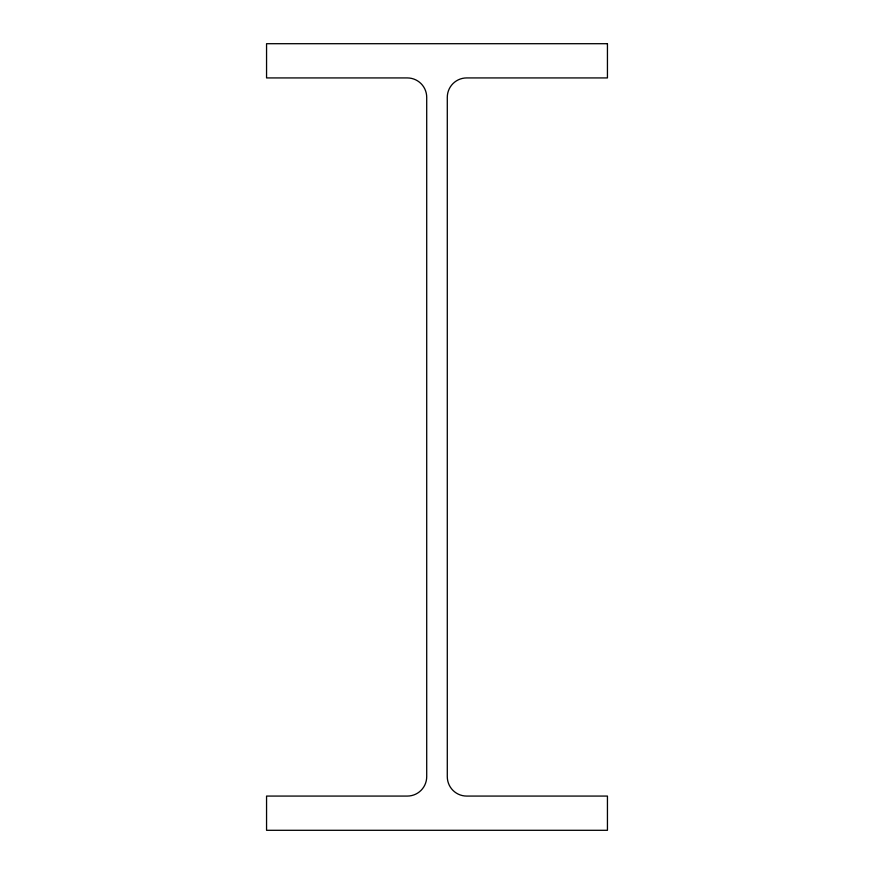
<?xml version="1.0" encoding="UTF-8"?>
<svg xmlns="http://www.w3.org/2000/svg" width="874" height="874" viewBox="0 0 874 874"><rect width="100%" height="100%" fill="white"/><g stroke="black" fill="none" stroke-linecap="round" stroke-linejoin="round"><path stroke-width="1.31" d="M607.441 43.7L266.559 43.7L266.559 77.928L407.317 77.928A19.392 19.392 0 0 1 426.709 97.32L426.709 776.68A19.392 19.392 0 0 1 407.317 796.072L266.559 796.072L266.559 830.3L607.441 830.3L607.441 796.072L466.683 796.072A19.392 19.392 0 0 1 447.291 776.68L447.291 97.32A19.392 19.392 0 0 1 466.683 77.928L607.441 77.928L607.441 43.7"/></g></svg>
